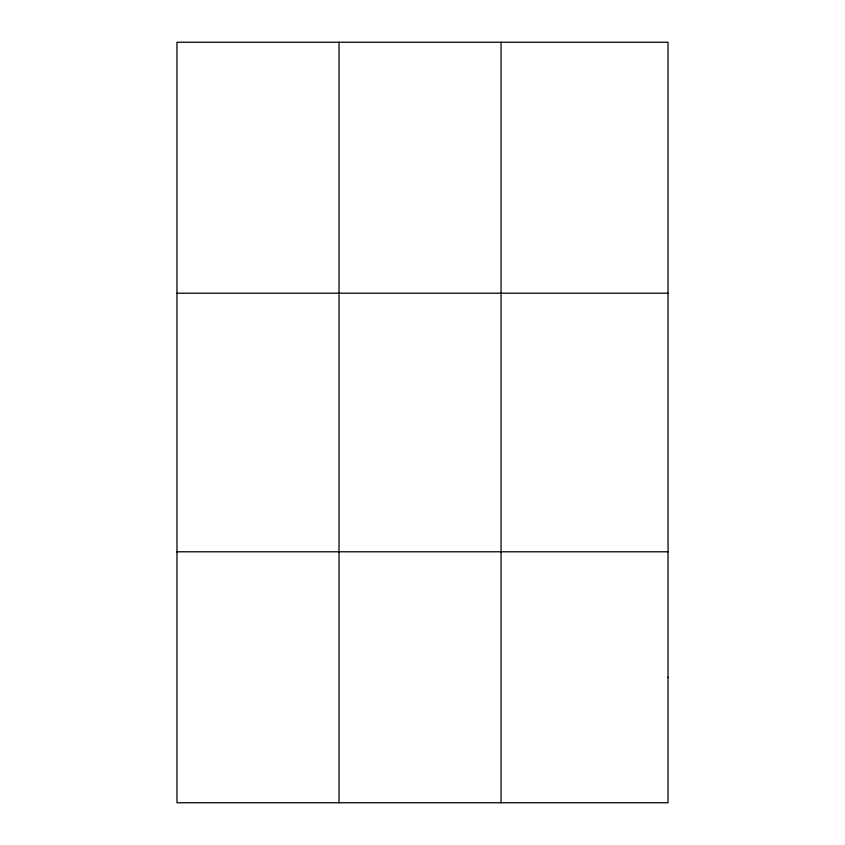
<?xml version="1.0" encoding="UTF-8"?>
<svg xmlns="http://www.w3.org/2000/svg" width="845" height="845" viewBox="0 0 845 845"><rect width="100%" height="100%" fill="white"/><g stroke="black" fill="none" stroke-linecap="round" stroke-linejoin="round"><path stroke-width="1.27" d="M339.025 42.25L339.025 802.75M501.064 42.25L501.064 802.75M176.975 293.215L668.025 293.215M176.975 551.785L668.025 551.785M668.025 677.268L668.025 802.75L176.975 802.75L176.975 42.25L668.025 42.25L668.025 677.268"/></g></svg>
